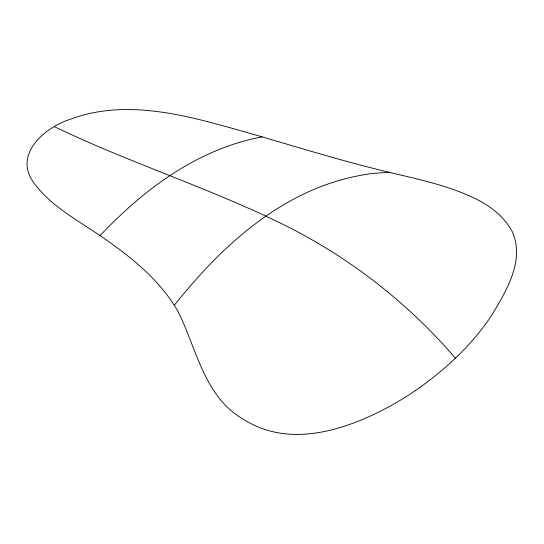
<?xml version="1.0" encoding="UTF-8"?>
<svg xmlns="http://www.w3.org/2000/svg" width="544" height="544" viewBox="0 0 544 544"><rect width="100%" height="100%" fill="white"/><g stroke="black" fill="none" stroke-linecap="round" stroke-linejoin="round"><path stroke-width="0.82" d="M415.188 390.721C444.672 370.274 471.709 345.522 491.586 315.452C506.178 291.224 524.858 260.916 512.475 232.104A122.733 70.863 0 0 0 489.879 207.176L487.465 205.523A116.362 67.184 0 0 0 479.733 200.858C445.624 183.09 407.055 177.378 370.26 167.6C317.934 154.319 266.628 137.374 214.465 123.495C167.994 110.996 116.851 101.667 70.346 119.272C45.805 126.929 14.239 153.007 32.545 180.962C51.517 208.42 83.123 222.727 109.29 242.094C134.076 259.576 157.889 279.65 174.379 305.429A284.471 164.24 0 0 1 178.391 312.263C197.084 349.86 204.279 397.372 244.324 419.818C291.414 449.466 350.214 428.699 394.488 403.682A341.21 196.996 0 0 0 415.181 390.714M262.181 136.925L256.836 137.952A367.717 206.632 -61.3 0 0 223.088 147.968C186.47 161.908 153.802 184.62 125.059 210.997A351.567 197.554 -61.3 0 0 99.96 235.702M389.429 172.305L375.693 173.162A402.628 224.312 -61.6 0 0 353.709 176.739C290.163 190.482 237.293 232.642 195.174 280.459A371.341 206.876 -61.6 0 0 174.291 305.286M54.42 126.67C127.242 161.738 204.524 186.429 277.297 221.551C345.297 254.211 406.293 300.92 455.416 358.19"/></g></svg>
